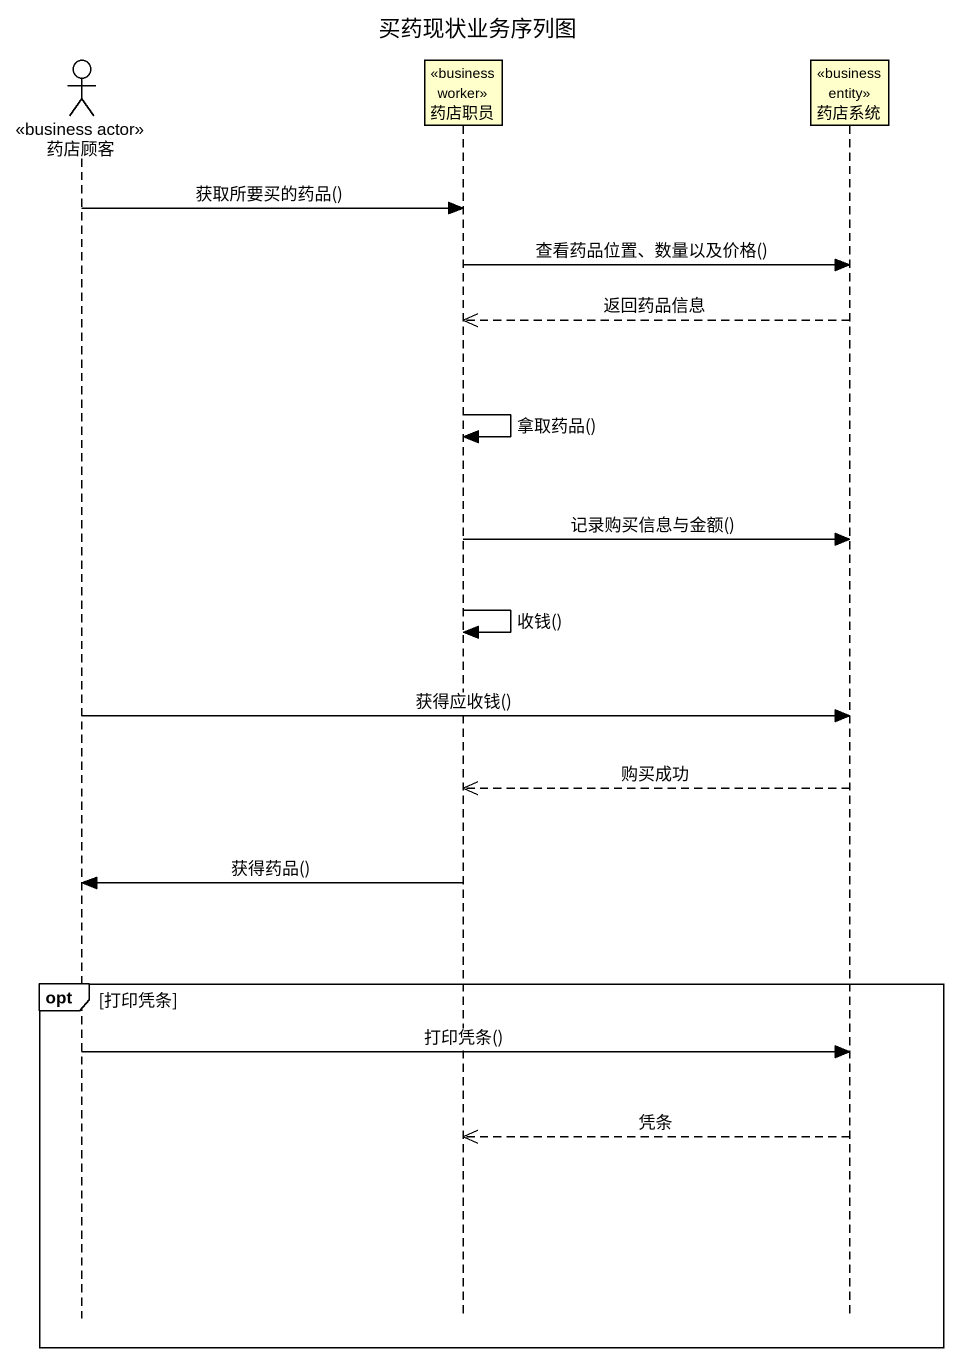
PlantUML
@startuml
title 买药现状业务序列图
hide footbox
actor 药店顾客 <<business actor>>
participant 药店职员 <<business worker>>
participant 药店系统 <<business entity>>

药店顾客 -> 药店职员 : 获取所要买的药品()
药店职员 -> 药店系统 : 查看药品位置、数量以及价格()
药店系统 -->> 药店职员 : 返回药品信息
药店职员 -> 药店职员 : 拿取药品()
药店职员 -> 药店系统 : 记录购买信息与金额()
药店职员 -> 药店职员 : 收钱()
药店顾客 -> 药店系统 : 获得应收钱()
药店系统 -->> 药店职员 : 购买成功
药店职员 -> 药店顾客 : 获得药品()
opt 打印凭条
  药店顾客 -> 药店系统 : 打印凭条()
  药店系统 -->> 药店职员 : 凭条
end
@enduml
